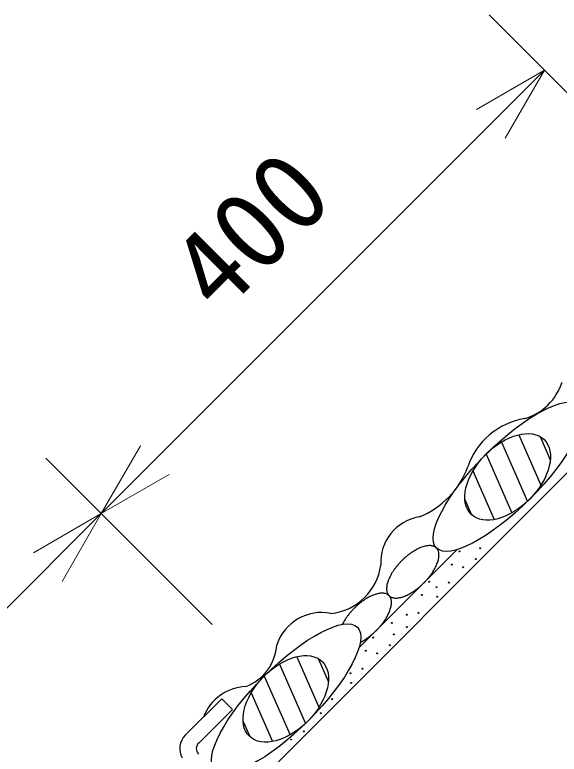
# Model space of a CAD drawing. Units: millimetres, scale not verified. Extents: x 200 to 8200, y 200 to 5838.
# Drawn here: x 2435.1 to 2782.6, y 3339.5 to 3811.2 of the extents above; entities that cross this region are included whole.
import ezdxf
from ezdxf.enums import TextEntityAlignment as Align

# ---------------------------------------------------------------- set-up
doc = ezdxf.new("R2010")
doc.units = ezdxf.units.MM
doc.header["$LTSCALE"] = 20
doc.layers.add('C-STR', color=7, linetype='Continuous', lineweight=25)
doc.layers.add('C-STR-DIM', color=1, linetype='Continuous', lineweight=13)
doc.styles.add('ＭＳ ゴシック', font='')
doc.styles.get('ＭＳ ゴシック').set_extended_font_data('MS Gothic')

msp = doc.modelspace()

# ---------------------------------------------------------------- linework, layer by layer
at = {"layer": 'C-STR'}
for p, q in [((2580.27, 3311.62), (2873.45, 3604.8)), ((2654.72, 3407.28), (2717.41, 3469.97)), ((2543.87, 3351.56), (2567.15, 3374.86)), ((2573.95, 3368.07), (2567.15, 3374.86)), ((2573.95, 3368.07), (2552.71, 3346.81))]:
    msp.add_line(p, q, dxfattribs=at)
at = {"layer": 'C-STR', "color": 3}
for p, q in [((2756.69, 3543.26), (2770.83, 3511.03)), ((2745.64, 3538.57), (2762.25, 3500.7)), ((2770.3, 3542.11), (2776.84, 3527.19)), ((2735.9, 3530.89), (2752.37, 3493.37)), ((2727.52, 3520.14), (2741.13, 3489.12)), ((2722.37, 3502), (2726.65, 3492.24)), ((2615.11, 3401.68), (2629.25, 3369.45)), ((2604.06, 3396.99), (2620.67, 3359.12)), ((2628.71, 3400.53), (2635.26, 3385.61)), ((2594.32, 3389.31), (2610.79, 3351.79)), ((2585.94, 3378.55), (2599.55, 3347.54)), ((2580.79, 3360.42), (2585.07, 3350.66))]:
    msp.add_line(p, q, dxfattribs=at)
at = {"layer": 'C-STR'}
for centre in [(2718.82, 3468.83), (2732.02, 3470.84), (2729.39, 3463.94), (2714.1, 3460.43), (2721.31, 3458.75), (2699.5, 3449.5), (2712.03, 3448.9), (2704.32, 3446.04), (2694.78, 3441.1), (2704.66, 3439.91), (2692.7, 3429.57), (2685.33, 3428.47), (2675.76, 3423.19), (2685.34, 3420.59), (2677.07, 3415.89), (2663.88, 3413.88), (2659.15, 3405.48), (2674.44, 3408.99), (2666.36, 3403.8), (2657.08, 3393.95), (2649.37, 3391.09), (2649.71, 3384.97), (2637.76, 3374.62), (2630.39, 3365.64), (2619.49, 3354.04), (2611.42, 3348.85)]:
    msp.add_circle(centre, 0.3, dxfattribs=at)
at = {"layer": 'C-STR', "color": 1}
for centre, radius, start, end in [((2750.38, 3587.76), 35.72, 286.6196, 341.9622), ((2767.92, 3507.92), 46.2, 99.1324, 161.3287), ((2673.4, 3541.1), 53.98, 291.5356, 340.0872), ((2698.2, 3461.72), 29.59, 99.704, 183.1206), ((2633.22, 3464.84), 35.75, 275.9246, 352.3991), ((2631.05, 3399.44), 30.42, 78.8879, 161.1121), ((2571.71, 3411.25), 30.63, 290.7944, 356.3278), ((2583.83, 3352.22), 30.42, 92.3641, 158.9575)]:
    msp.add_arc(centre, radius, start, end, dxfattribs=at)
at = {"layer": 'C-STR'}
for centre, radius, start, end in [((2701.57, 3453), 19.71, 105.951, 110.0716), ((2700.67, 3456.25), 16.34, 101.3571, 106.0293), ((2700.1, 3459.2), 13.33, 96.0999, 101.4531), ((2699.85, 3461.77), 10.75, 90.0354, 96.2148), ((2699.86, 3463.88), 8.64, 83.0174, 90.1672), ((2700.08, 3465.51), 7, 74.9321, 83.157), ((2700.4, 3466.65), 5.82, 65.7608, 75.0602), ((2700.72, 3467.33), 5.06, 55.66, 65.8488), ((2711.31, 3434.27), 40.9, 125.3673, 127.8919), ((2709.63, 3436.66), 37.98, 122.7329, 125.3865), ((2707.82, 3439.5), 34.62, 119.9334, 122.7578), ((2706.01, 3442.68), 30.96, 116.9205, 119.9651), ((2704.3, 3446.08), 27.15, 113.6359, 116.9606), ((2702.8, 3449.57), 23.36, 110.0085, 113.6864), ((2700.92, 3467.62), 4.71, 45.0091, 55.6809), ((2700.89, 3467.61), 4.74, 34.3552, 44.9549), ((2700.54, 3467.38), 5.16, 24.2475, 34.2436), ((2699.78, 3467.05), 5.98, 15.0696, 24.1093), ((2698.56, 3466.74), 7.24, 6.9801, 14.9308), ((2696.86, 3466.55), 8.96, 359.9603, 6.8552), ((2714.43, 3430.46), 45.83, 134.9996, 137.3349), ((2714.39, 3430.51), 45.77, 132.6633, 135.0022), ((2713.79, 3431.16), 44.89, 130.2991, 132.6695), ((2712.74, 3432.42), 43.24, 127.8776, 130.3091), ((2685.73, 3468.46), 20.3, 339.9885, 343.9889), ((2689.02, 3467.5), 16.88, 344.0453, 348.5682), ((2692.03, 3466.88), 13.8, 348.6386, 353.8084), ((2694.66, 3466.57), 11.15, 353.8955, 359.8543), ((2710.97, 3433.33), 41.34, 142.1214, 144.6195), ((2712.73, 3431.96), 43.56, 139.7, 142.1133), ((2713.89, 3430.97), 45.09, 137.3358, 139.6956), ((2675.43, 3473.01), 31.58, 330.065, 333.0494), ((2678.8, 3471.28), 27.79, 333.0775, 336.3259), ((2682.28, 3469.74), 23.98, 336.3616, 339.9435), ((2699.39, 3440.32), 27.79, 153.0775, 156.326), ((2702.76, 3438.59), 31.58, 150.065, 153.0494), ((2705.9, 3436.77), 35.21, 147.2657, 150.0431), ((2708.67, 3434.97), 38.51, 144.6315, 147.2492), ((2665.47, 3479.65), 43.56, 319.7, 322.1133), ((2667.22, 3478.27), 41.34, 322.1214, 324.6194), ((2669.52, 3476.63), 38.51, 324.6315, 327.2492), ((2672.29, 3474.83), 35.21, 327.2657, 330.0431), ((2689.17, 3444.1), 16.88, 164.0453, 168.5683), ((2692.46, 3443.14), 20.3, 159.9885, 163.9889), ((2695.91, 3441.86), 23.98, 156.3616, 159.9435), ((2663.8, 3481.09), 45.77, 312.6633, 315.0022), ((2663.76, 3481.14), 45.83, 314.9996, 317.3349), ((2664.31, 3480.63), 45.09, 317.3358, 319.6956), ((2683.53, 3445.03), 11.15, 173.8955, 179.8543), ((2681.34, 3445.05), 8.96, 179.9603, 186.8552), ((2686.16, 3444.73), 13.8, 168.6386, 173.8084), ((2679.63, 3444.86), 7.24, 186.9801, 194.9308), ((2668.56, 3474.94), 37.98, 302.7329, 305.3865), ((2666.88, 3477.33), 40.9, 305.3673, 307.8919), ((2665.46, 3479.18), 43.24, 307.8776, 310.3091), ((2664.4, 3480.44), 44.89, 310.2991, 312.6695), ((2677.52, 3409.19), 34.62, 119.9334, 122.7578), ((2675.71, 3412.38), 30.96, 116.9205, 119.9651), ((2674, 3415.78), 27.15, 113.6359, 116.9606), ((2672.5, 3419.26), 23.36, 110.0085, 113.6864), ((2671.27, 3422.7), 19.71, 105.951, 110.0716), ((2670.36, 3425.95), 16.34, 101.3571, 106.0293), ((2669.79, 3428.9), 13.33, 96.0999, 101.4531), ((2669.54, 3431.46), 10.75, 90.0354, 96.2148), ((2669.56, 3433.58), 8.64, 83.0174, 90.1672), ((2669.78, 3435.2), 7, 74.9321, 83.157), ((2670.1, 3436.34), 5.82, 65.7608, 75.0602), ((2670.41, 3437.03), 5.06, 55.66, 65.8488), ((2678.41, 3444.55), 5.98, 195.0696, 204.1093), ((2677.65, 3444.22), 5.16, 204.2475, 214.2436), ((2670.62, 3437.32), 4.71, 45.0091, 55.6809), ((2677.3, 3444), 4.74, 214.3552, 224.9549), ((2670.59, 3437.3), 4.74, 34.3552, 44.9549), ((2677.27, 3443.98), 4.71, 225.0091, 235.6809), ((2670.24, 3437.07), 5.16, 24.2475, 34.2436), ((2677.47, 3444.27), 5.06, 235.66, 245.8488), ((2669.48, 3436.75), 5.98, 15.0696, 24.1093), ((2677.79, 3444.95), 5.82, 245.7608, 255.0602), ((2678.11, 3446.09), 7, 254.9321, 263.157), ((2678.33, 3447.72), 8.64, 263.0174, 270.1672), ((2678.34, 3449.83), 10.75, 270.0354, 276.2148), ((2678.09, 3452.4), 13.33, 276.0999, 281.4531), ((2677.52, 3455.35), 16.34, 281.3571, 286.0293), ((2676.62, 3458.6), 19.71, 285.951, 290.0716), ((2675.39, 3462.03), 23.36, 290.0085, 293.6864), ((2673.89, 3465.52), 27.15, 293.6359, 296.9606), ((2672.18, 3468.92), 30.96, 296.9205, 299.9651), ((2670.37, 3472.1), 34.62, 299.9334, 302.7578), ((2683.49, 3400.86), 44.89, 130.2991, 132.6695), ((2682.43, 3402.12), 43.24, 127.8776, 130.3091), ((2681, 3403.97), 40.9, 125.3673, 127.8919), ((2679.33, 3406.36), 37.98, 122.7329, 125.3865), ((2668.26, 3436.44), 7.24, 6.9801, 14.9308), ((2661.73, 3436.57), 13.8, 348.6386, 353.8084), ((2666.55, 3436.25), 8.96, 359.9603, 6.8552), ((2664.36, 3436.27), 11.15, 353.8955, 359.8543), ((2682.42, 3401.65), 43.56, 139.7, 142.1133), ((2683.58, 3400.66), 45.09, 137.3358, 139.6956), ((2684.13, 3400.16), 45.83, 134.9996, 137.3349), ((2684.08, 3400.21), 45.77, 132.6633, 135.0022), ((2648.5, 3440.98), 27.79, 333.0775, 336.3259), ((2651.98, 3439.44), 23.98, 336.3616, 339.9435), ((2655.43, 3438.16), 20.3, 339.9885, 343.9889), ((2658.72, 3437.2), 16.88, 344.0453, 348.5682), ((2675.59, 3406.46), 35.21, 147.2657, 153.2995), ((2678.36, 3404.67), 38.51, 144.6315, 147.2492), ((2680.67, 3403.02), 41.34, 142.1214, 144.6195), ((2639.22, 3446.32), 38.51, 324.6315, 327.2492), ((2641.99, 3444.53), 35.21, 327.2657, 330.0431), ((2645.12, 3442.71), 31.58, 330.065, 333.0494), ((2633.45, 3450.83), 45.83, 314.9996, 317.3349), ((2634, 3450.33), 45.09, 317.3358, 319.6956), ((2635.16, 3449.34), 43.56, 319.7, 322.1133), ((2636.92, 3447.97), 41.34, 322.1214, 324.6194), ((2635.15, 3448.87), 43.24, 307.8776, 310.3091), ((2634.09, 3450.14), 44.89, 310.2991, 312.6695), ((2633.5, 3450.78), 45.77, 312.6633, 315.0022), ((2643.58, 3435.21), 27.15, 296.2193, 296.9606), ((2641.88, 3438.62), 30.96, 296.9205, 299.9651), ((2640.06, 3441.8), 34.62, 299.9334, 302.7578), ((2638.26, 3444.64), 37.98, 302.7329, 305.3865), ((2636.58, 3447.02), 40.9, 305.3673, 307.8919), ((2552.55, 3343.11), 12.12, 135.7626, 209.5379), ((2555.94, 3343), 5, 130.3409, 225.017)]:
    msp.add_arc(centre, radius, start, end, dxfattribs=at)
for centre in [(2749.7, 3516.41), (2608.28, 3374.99)]:
    msp.add_ellipse(centre, major_axis=(45.46, 45.46), ratio=0.311111, dxfattribs=at)
at = {"layer": 'C-STR', "color": 3}
for centre in [(2749.63, 3516.34), (2608.05, 3374.76)]:
    msp.add_ellipse(centre, major_axis=(-23.25, -23.84), ratio=0.600605, dxfattribs=at)
at = {"layer": 'C-STR-DIM'}
for p, q in [((2843.87, 3705.09), (2737.8, 3811.15)), ((2490.32, 3492.96), (2773.16, 3775.8)), ((2773.16, 3775.8), (2729.86, 3750.8)), ((2773.16, 3775.8), (2748.16, 3732.5)), ((2490.32, 3492.96), (2515.32, 3536.26)), ((2561.03, 3422.25), (2454.96, 3528.31)), ((2490.32, 3492.96), (2533.62, 3517.96)), ((2348.89, 3351.54), (2490.32, 3492.96)), ((2490.32, 3492.96), (2447.01, 3467.96)), ((2490.32, 3492.96), (2465.32, 3449.66))]:
    msp.add_line(p, q, dxfattribs=at)

# ---------------------------------------------------------------- texts
at = {"layer": 'C-STR-DIM', "color": 7, "style": 'ＭＳ ゴシック'}
msp.add_text('400', height=51.32, rotation=45, dxfattribs=at).set_placement((2577.16, 3607.66), align=Align.BOTTOM_LEFT)

doc.saveas('drawing.dxf')
